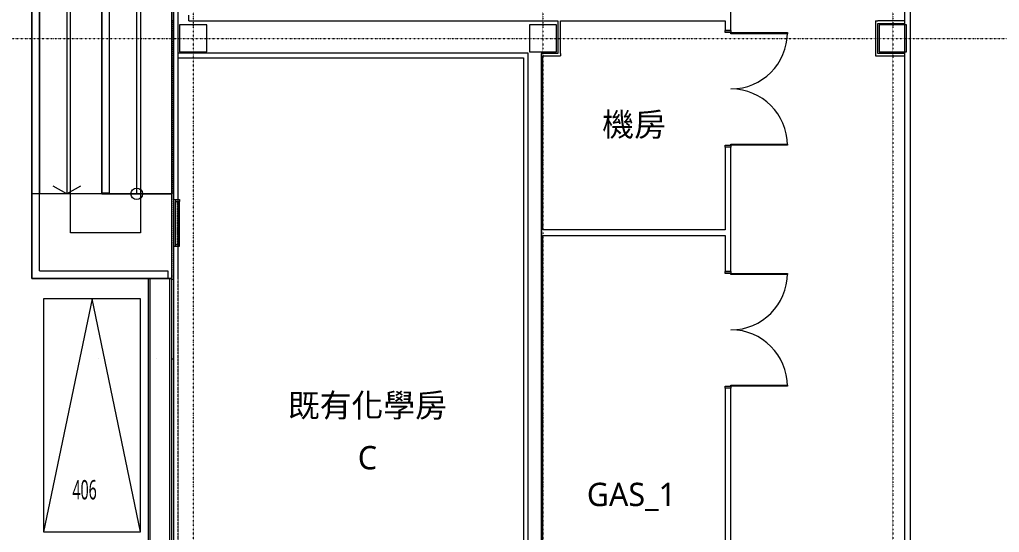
# Model space of a CAD drawing. Extents: x -76427 to 292734, y -42117 to 131250.
# Drawn here: x -4463 to 20739, y 47287 to 60484 of the extents above; entities that cross this region are included whole.
import ezdxf
from ezdxf.enums import TextEntityAlignment as Align

# ---------------------------------------------------------------- set-up
doc = ezdxf.new("R2010")
doc.units = 0
doc.header["$LTSCALE"] = 10
for name, pattern in [('H12PL1$0$HIDDEN', [0.4, 0.3, -0.1]), ('H12PL1$0$JJP_三點線', [0.9, 0.3, -0.15, 0, -0.15, 0, -0.15, 0, -0.15]), ('H12PL1$0$JJP_虛線(退縮線、投影線、地下室範圍、非屬本工程、圖面分區)', [0.45, 0.3, -0.15])]:
    doc.linetypes.add(name, pattern=pattern)
for name, color, linetype in [('H12PL1$0$A-WALL-EX', 252, 'Continuous'), ('H12PL1$0$A-WALL-IN', 252, 'Continuous'), ('H12PL1$0$A-ZONE', 252, 'Continuous'), ('H12PL1$0$Door', 252, 'Continuous'), ('H12PL1$0$L10_14_Defpoints', 252, 'Continuous'), ('H12PL1$0$L10_14_HYOKI', 252, 'Continuous'), ('H12PL1$0$L10_14_PKG', 252, 'Continuous'), ('H12PL1$0$L10_14_PKG-NN', 252, 'Continuous'), ('H12PL1$0$L10_14_SIAGE1', 252, 'Continuous'), ('H12PL1$0$L10_14_SIAGE2', 252, 'Continuous'), ('H12PL1$0$L10_14_SUGATA3', 252, 'Continuous'), ('H12PL1$0$L10_14_SUGATA4', 252, 'Continuous'), ('H12PL1$0$S-COL', 252, 'Continuous'), ('H12PL1$0$S-FNDN', 252, 'Continuous'), ('H12PL1$0$S-GRID', 252, 'Continuous'), ('H12PL1$0$S-SLAB-SHOW', 252, 'Continuous'), ('H12PL1$0$Window', 252, 'Continuous')]:
    doc.layers.add(name, color=color, linetype=linetype)
doc.styles.add('H12PL1$0$Standard', font='', dxfattribs={"width": 0.8})
doc.styles.get('H12PL1$0$Standard').set_extended_font_data('Microsoft JhengHei')

# ---------------------------------------------------------------- blocks, each defined once
blk = doc.blocks.new('H12PL1')
at = {"layer": 'H12PL1$0$A-WALL-EX', "linetype": 'H12PL1$0$JJP_虛線(退縮線、投影線、地下室範圍、非屬本工程、圖面分區)', "lineweight": 0}
blk.add_line((-500, 82879.97), (-500, -2529.97), dxfattribs=at)
at = {"layer": 'H12PL1$0$A-WALL-EX', "lineweight": 0}
for p, q in [((-500, 55850), (-380, 55850)), ((-500, 55850), (-500, 54650)), ((-380, 54650), (-380, 55850)), ((-500, 54650), (-380, 54650))]:
    blk.add_line(p, q, dxfattribs=at)
at = {"layer": 'H12PL1$0$A-WALL-EX', "linetype": 'H12PL1$0$JJP_虛線(退縮線、投影線、地下室範圍、非屬本工程、圖面分區)', "lineweight": 0, "flags": 128}
for points in [[(-500.03, 83000), (-500.03, -2650)], [(-380, -2529.97), (-380, 82879.97)], [(-500, 53800), (-500, 30550)], [(-380, 30550), (-380, 53800)]]:
    blk.add_lwpolyline(points, dxfattribs=at)
at = {"layer": 'H12PL1$0$A-WALL-EX', "lineweight": 0, "flags": 128}
for points in [[(-500, 64950), (-500, 55850)], [(-380, 55850), (-380, 64950)], [(8499.5, 59619.5), (-380.5, 59619.5)], [(-380.5, 59499.5), (-380.5, 59619.5)], [(-380.5, 59499.5), (8499.5, 59499.5)], [(8619.5, 59619.5), (8499.5, 59619.5)], [(8499.5, 59499.5), (8499.5, 30500.5)], [(8619.5, 30500.5), (8619.5, 59619.5)], [(-500, 54650), (-500, 53800)], [(-380, 53800), (-380, 54650)]]:
    blk.add_lwpolyline(points, dxfattribs=at)
at = {"layer": 'H12PL1$0$A-WALL-IN', "lineweight": 0}
for p, q in [((13835, 60200), (13685, 60200)), ((13835, 57200), (13685, 57200)), ((13835, 54000), (13685, 54000)), ((13835, 51000), (13685, 51000))]:
    blk.add_line(p, q, dxfattribs=at)
at = {"layer": 'H12PL1$0$A-WALL-IN', "lineweight": 0, "flags": 128}
for points in [[(18300, 67500), (18300, 60450)], [(18450, 25000), (18450, 67500)], [(13835, 60200), (13835, 62575)], [(-112.5, 60450), (-112.5, 60600)], [(-112.5, 60450), (9385, 60450)], [(9385, 60450), (9385, 59615)], [(9450, 59615), (9450, 60450)], [(9450, 60450), (13685, 60450)], [(13685, 60450), (13685, 60200)], [(17550, 60450), (17615, 60450)], [(17550, 60450), (17550, 59615)], [(18300, 60450), (17615, 60450)], [(17615, 60385), (18300, 60385)], [(17615, 59615), (17615, 60385)], [(18300, 60385), (18300, 60350)], [(8950, 59615), (8950, 59550)], [(9385, 59615), (8950, 59615)], [(8950, 59550), (8950, 45450)], [(9000, 59550), (9450, 59550)], [(9000, 55075), (9000, 59550)], [(9450, 59615), (9450, 59550)], [(17550, 59615), (17550, 59550)], [(17550, 59550), (18300, 59550)], [(18300, 59615), (17615, 59615)], [(18300, 59650), (18300, 59615)], [(18300, 59550), (18300, 45450)], [(13685, 57200), (13685, 55075)], [(13835, 54000), (13835, 57200)], [(13685, 55075), (9000, 55075)], [(9000, 45500), (9000, 54925)], [(9000, 54925), (13685, 54925)], [(13685, 54925), (13685, 54000)], [(13685, 51000), (13685, 40425)], [(13835, 39000), (13835, 51000)]]:
    blk.add_lwpolyline(points, dxfattribs=at)
at = {"layer": 'H12PL1$0$Door', "lineweight": 0}
for p, q in [((13685, 60150), (13685, 60200)), ((13685, 60200), (13835, 60200)), ((13835, 60150), (13685, 60150)), ((13835, 60200), (13835, 60150)), ((13835, 60150), (15285, 60150)), ((13835, 60120), (13835, 60150)), ((15285, 60120), (13835, 60120)), ((15285, 60150), (15285, 60120)), ((13685, 57200), (13685, 57250)), ((13685, 57250), (13835, 57250)), ((13835, 57280), (15285, 57280)), ((13835, 57250), (13835, 57280)), ((15285, 57250), (13835, 57250)), ((13835, 57250), (13835, 57200)), ((15285, 57280), (15285, 57250)), ((13835, 57200), (13685, 57200)), ((13685, 53950), (13685, 54000)), ((13685, 54000), (13835, 54000)), ((13835, 53950), (13685, 53950)), ((13835, 54000), (13835, 53950)), ((13835, 53950), (15285, 53950)), ((13835, 53920), (13835, 53950)), ((15285, 53950), (15285, 53920)), ((15285, 53920), (13835, 53920)), ((13685, 51000), (13685, 51050)), ((13685, 51050), (13835, 51050)), ((13835, 51000), (13685, 51000)), ((13835, 51080), (15285, 51080)), ((13835, 51050), (13835, 51080)), ((15285, 51050), (13835, 51050)), ((13835, 51050), (13835, 51000)), ((15285, 51080), (15285, 51050))]:
    blk.add_line(p, q, dxfattribs=at)
for centre, start, end in [((13835, 60150), 270, 0), ((13835, 57250), 0, 90), ((13835, 53950), 270, 0), ((13835, 51050), 0, 90)]:
    blk.add_arc(centre, 1450, start, end, dxfattribs=at)
at = {"layer": 'H12PL1$0$L10_14_Defpoints', "lineweight": 0}
for p, q in [((-953.59, 60000), (-953.54, 60000)), ((-2440.08, 51750), (-2440.03, 51750)), ((-953.59, 51750), (-953.54, 51750)), ((-953.59, 51750), (-953.54, 51750))]:
    blk.add_line(p, q, dxfattribs=at)
at = {"layer": 'H12PL1$0$L10_14_HYOKI', "lineweight": 0, "flags": 128}
blk.add_lwpolyline([(-1350, 64900), (-1350, 55000), (-3150, 55000), (-3150, 64900)], dxfattribs=at)
at = {"layer": 'H12PL1$0$L10_14_PKG', "lineweight": 0, "flags": 128}
blk.add_lwpolyline([(-1350, 47300), (-2600, 53300), (-3850, 47300)], dxfattribs=at)
blk.add_lwpolyline([(-1350, 47300), (-1350, 53300), (-3850, 53300), (-3850, 47300)], close=True, dxfattribs=at)
at = {"layer": 'H12PL1$0$L10_14_SIAGE1', "lineweight": 0, "flags": 128}
blk.add_lwpolyline([(-500, 53848.8), (-501.2, 53848.8), (-501.2, 53899.6)], dxfattribs=at)
at = {"layer": 'H12PL1$0$L10_14_SIAGE2', "lineweight": 0, "flags": 128}
for points in [[(-500, 60446.8), (-500, 60471.6)], [(-500, 60397.2), (-500, 60422)], [(-500, 60347.6), (-500, 60372.4)], [(-500, 60298), (-500, 60322.8)], [(-500, 60248.4), (-500, 60273.2)], [(-500, 60198.8), (-500, 60223.6)], [(-500, 60149.2), (-500, 60174)], [(-500, 60099.6), (-500, 60124.4)], [(-500, 60050), (-500, 60074.8)], [(-500, 60000.4), (-500, 60025.2)], [(-500, 59950.8), (-500, 59975.6)], [(-500, 59901.2), (-500, 59926)], [(-500, 59851.6), (-500, 59876.4)], [(-500, 59802), (-500, 59826.8)], [(-500, 59752.4), (-500, 59777.2)], [(-500, 59702.8), (-500, 59727.6)], [(-500, 59653.2), (-500, 59678)], [(-500, 59603.6), (-500, 59628.4)], [(-500, 59554), (-500, 59578.8)], [(-500, 59518.9), (-500, 59504.4), (-500, 59529.2)], [(-500, 59454.8), (-500, 59479.6)], [(-500, 59405.2), (-500, 59430)], [(-500, 59355.6), (-500, 59380.4)], [(-500, 59306), (-500, 59330.8)], [(-500, 59256.4), (-500, 59281.2)], [(-500, 59206.8), (-500, 59231.6)], [(-500, 59157.2), (-500, 59182)], [(-500, 59107.6), (-500, 59132.4)], [(-500, 59058), (-500, 59082.8)], [(-500, 59008.4), (-500, 59033.2)], [(-500, 58958.8), (-500, 58983.6)], [(-500, 58909.2), (-500, 58934)], [(-500, 58859.6), (-500, 58884.4)], [(-500, 58810), (-500, 58834.8)], [(-500, 58760.4), (-500, 58785.2)], [(-500, 58710.8), (-500, 58735.6)], [(-500, 58661.2), (-500, 58686)], [(-500, 58611.6), (-500, 58636.4)], [(-500, 58562), (-500, 58586.8)], [(-500, 58512.4), (-500, 58537.2)], [(-500, 58462.8), (-500, 58487.6)], [(-500, 58413.2), (-500, 58438)], [(-500, 58363.6), (-500, 58388.4)], [(-500, 58314), (-500, 58338.8)], [(-500, 58264.4), (-500, 58289.2)], [(-500, 58214.8), (-500, 58239.6)], [(-500, 58165.2), (-500, 58190)], [(-500, 58115.6), (-500, 58140.4)], [(-500, 58066), (-500, 58090.8)], [(-500, 58016.4), (-500, 58041.2)], [(-500, 57966.8), (-500, 57991.6)], [(-500, 57917.2), (-500, 57942)], [(-500, 57867.6), (-500, 57892.4)], [(-500, 57818), (-500, 57842.8)], [(-500, 57768.4), (-500, 57793.2)], [(-500, 57718.8), (-500, 57743.6)], [(-500, 57669.2), (-500, 57694)], [(-500, 57619.6), (-500, 57644.4)], [(-500, 57570), (-500, 57594.8)], [(-500, 57520.4), (-500, 57545.2)], [(-500, 57470.8), (-500, 57495.6)], [(-500, 57421.2), (-500, 57446)], [(-500, 57371.6), (-500, 57396.4)], [(-500, 57322), (-500, 57346.8)], [(-500, 57272.4), (-500, 57297.2)], [(-500, 57222.8), (-500, 57247.6)], [(-500, 57173.2), (-500, 57198)], [(-500, 57123.6), (-500, 57148.4)], [(-500, 57074), (-500, 57098.8)], [(-500, 57024.4), (-500, 57049.2)], [(-500, 56974.8), (-500, 56999.6)], [(-500, 56925.2), (-500, 56950)], [(-500, 56875.6), (-500, 56900.4)], [(-500, 56826), (-500, 56850.8)], [(-500, 56776.4), (-500, 56801.2)], [(-500, 56726.8), (-500, 56751.6)], [(-500, 56677.2), (-500, 56702)], [(-500, 56627.6), (-500, 56652.4)], [(-500, 56578), (-500, 56602.8)], [(-500, 56528.4), (-500, 56553.2)], [(-500, 56478.8), (-500, 56503.6)], [(-500, 56429.2), (-500, 56454)], [(-500, 56379.6), (-500, 56404.4)], [(-500, 56330), (-500, 56354.8)], [(-500, 56280.4), (-500, 56305.2)], [(-500, 56230.8), (-500, 56255.6)], [(-500, 56181.2), (-500, 56206)], [(-500, 56131.6), (-500, 56156.4)], [(-500, 56082), (-500, 56106.8)], [(-500, 56032.4), (-500, 56057.2)], [(-500, 55982.8), (-500, 56007.6)], [(-500, 55933.2), (-500, 55958)], [(-500, 55883.6), (-500, 55908.4)], [(-500, 55834), (-500, 55858.8)], [(-500, 55784.4), (-500, 55809.2)], [(-500, 55734.8), (-500, 55759.6)], [(-500, 55685.2), (-500, 55710)], [(-500, 55635.6), (-500, 55660.4)], [(-500, 55586), (-500, 55610.8)], [(-500, 55536.4), (-500, 55561.2)], [(-500, 55486.8), (-500, 55511.6)], [(-500, 55437.2), (-500, 55462)], [(-500, 55387.6), (-500, 55412.4)], [(-500, 55338), (-500, 55362.8)], [(-500, 55288.4), (-500, 55313.2)], [(-500, 55238.8), (-500, 55263.6)], [(-500, 55189.2), (-500, 55214)], [(-500, 55139.6), (-500, 55164.4)], [(-500, 55090), (-500, 55114.8)], [(-500, 55040.4), (-500, 55065.2)], [(-500, 54990.8), (-500, 55015.6)], [(-500, 54941.2), (-500, 54966)], [(-500, 54891.6), (-500, 54916.4)], [(-500, 54842), (-500, 54866.8)], [(-500, 54792.4), (-500, 54817.2)], [(-500, 54742.8), (-500, 54767.6)], [(-500, 54693.2), (-500, 54718)], [(-500, 54643.6), (-500, 54668.4)], [(-500, 54594), (-500, 54618.8)], [(-500, 54544.4), (-500, 54569.2)], [(-500, 54494.8), (-500, 54519.6)], [(-500, 54445.2), (-500, 54470)], [(-500, 54395.6), (-500, 54420.4)], [(-500, 54346), (-500, 54370.8)], [(-500, 54296.4), (-500, 54321.2)], [(-500, 54246.8), (-500, 54271.6)], [(-500, 54197.2), (-500, 54222)], [(-500, 54147.6), (-500, 54172.4)], [(-500, 54098), (-500, 54122.8)], [(-500, 54048.4), (-500, 54073.2)], [(-500, 53998.8), (-500, 54023.6)], [(-500, 53949.2), (-500, 53974)], [(-500, 53899.6), (-500, 53924.4)], [(-500, 53864.5), (-500, 53850), (-500, 53874.8)]]:
    blk.add_lwpolyline(points, dxfattribs=at)
at = {"layer": 'H12PL1$0$L10_14_SUGATA3', "lineweight": 0}
for p, q in [((-2350, 56000), (-2350, 69900)), ((-2150, 56020), (-2150, 69900)), ((-4150, 53820), (-4150, 64880)), ((-3950, 54020), (-3950, 64880)), ((-2150, 56020), (-2350, 56020)), ((-2150, 56000), (-2350, 56000)), ((-3950, 54020), (-650, 54020)), ((-650, 54020), (-650, 53820)), ((-550, 53820), (-4150, 53820)), ((-1150, 18785), (-1150, 53800)), ((-1100, 18785), (-1100, 53800)), ((-600, 18785), (-600, 53800)), ((-550, 30550), (-550, 53800)), ((-550, 51750), (-500, 51750))]:
    blk.add_line(p, q, dxfattribs=at)
at = {"layer": 'H12PL1$0$L10_14_SUGATA3', "lineweight": 0, "flags": 128}
for points in [[(-2350, 64900), (-2350, 56000), (-3950, 56000), (-3950, 64900)], [(-2350, 64900), (-2350, 56000), (-3950, 56000), (-3950, 64900)], [(-550, 64900), (-550, 56000), (-2150, 56000), (-2150, 64900)]]:
    blk.add_lwpolyline(points, close=True, dxfattribs=at)
at = {"layer": 'H12PL1$0$L10_14_SUGATA4', "lineweight": 0}
for q in [(-550, 67460), (-500, 53800)]:
    blk.add_line((-550, 53800), q, dxfattribs=at)
at = {"layer": 'H12PL1$0$S-COL', "lineweight": 0, "flags": 128}
for points in [[(-350, 59650), (350, 59650), (350, 60350), (-350, 60350)], [(8650, 59650), (9350, 59650), (9350, 60350), (8650, 60350)], [(17650, 59650), (18350, 59650), (18350, 60350), (17650, 60350)]]:
    blk.add_lwpolyline(points, close=True, dxfattribs=at)
at = {"layer": 'H12PL1$0$S-FNDN', "lineweight": 0, "flags": 128}
blk.add_lwpolyline([(43500, 74700), (18300, 74700), (18300, 15000), (18125, 15000), (18125, -550), (93300, -550), (93300, 74700)], close=True, dxfattribs=at)
at = {"layer": 'H12PL1$0$S-GRID', "linetype": 'H12PL1$0$JJP_三點線', "lineweight": 0}
for p, q in [((0, 128250), (0, -28000)), ((9000, 128250), (9000, -28000)), ((18000, 128250), (18000, -28000)), ((-29000, 60000), (289600, 60000))]:
    blk.add_line(p, q, dxfattribs=at)
at = {"layer": 'H12PL1$0$S-SLAB-SHOW', "lineweight": 0}
for p, q in [((-4150, 64900), (-4150, 56000)), ((-3950, 64900), (-3950, 56000)), ((-3250, 64900), (-3250, 56000)), ((-2350, 56000), (-2350, 64900)), ((-2350, 64900), (-2350, 56000)), ((-2150, 56000), (-2150, 64900)), ((-1450, 56000), (-1450, 64900)), ((-550, 56000), (-550, 64900)), ((-2350, 56000), (-4150, 56000)), ((-3250, 56000), (-3600, 56200)), ((-2900, 56200), (-3250, 56000)), ((-2350, 56000), (-550, 56000))]:
    blk.add_line(p, q, dxfattribs=at)
at = {"layer": 'H12PL1$0$S-SLAB-SHOW', "lineweight": 0, "flags": 128}
blk.add_lwpolyline([(-4150, 53820), (-550, 53820), (-550, 56000), (-4150, 56000)], close=True, dxfattribs=at)
blk.add_lwpolyline([(-1450, 56150, -1), (-1450, 55850, -1)], format="xyb", close=True, dxfattribs=at)
at = {"layer": 'H12PL1$0$Window', "lineweight": 0}
for p, q in [((-450, 55850), (-350, 55850)), ((-450, 55850), (-450, 55800)), ((-450, 54700), (-450, 55800)), ((-450, 55800), (-350, 55800)), ((-350, 55850), (-350, 55800)), ((-350, 54700), (-350, 55800)), ((-450, 54700), (-350, 54700)), ((-450, 54650), (-450, 54700)), ((-350, 54650), (-350, 54700)), ((-450, 54650), (-350, 54650))]:
    blk.add_line(p, q, dxfattribs=at)
at = {"layer": 'H12PL1$0$Window', "linetype": 'H12PL1$0$HIDDEN', "lineweight": 0}
blk.add_line((-400, 54700), (-400, 55800), dxfattribs=at)
at = {"layer": 'H12PL1$0$A-ZONE', "style": 'H12PL1$0$Standard'}
for s, p in [('機房', (11342.5, 58082.77)), ('既有化學房', (4483.54, 50856.45)), ('C', (4483.54, 49510)), ('GAS_1', (11273.51, 48564.76))]:
    blk.add_text(s, height=600, dxfattribs=at).set_placement(p, align=Align.TOP_CENTER)
at = {"layer": 'H12PL1$0$L10_14_PKG-NN', "linetype": 'Continuous', "lineweight": 0, "insert": (-3103.23, 48381.27), "char_height": 500, "attachment_point": 4, "style": 'H12PL1$0$Standard'}
blk.add_mtext('\\A1;{\\W0.56;406}', dxfattribs=at)

msp = doc.modelspace()

# ---------------------------------------------------------------- block references
msp.add_blockref('H12PL1', (0, 0))

doc.saveas('drawing.dxf')
